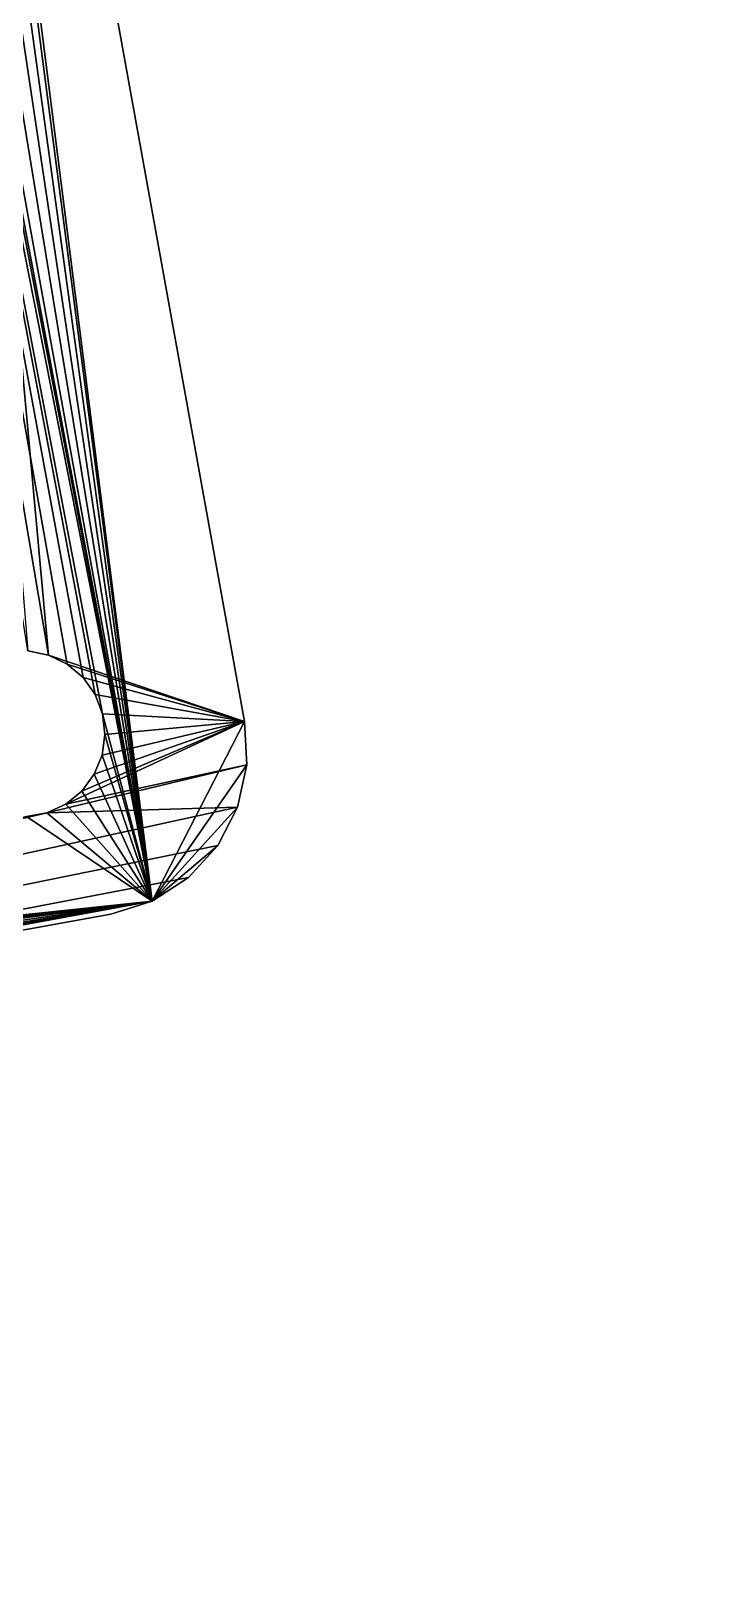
# Model space of a CAD drawing. Header units: millimetres. Extents: x 181 to 425, y 159 to 1094.
# Drawn here: x 324.81 to 336.88, y 265.36 to 293.48 of the extents above; entities that cross this region are included whole.
import ezdxf

# ---------------------------------------------------------------- set-up
doc = ezdxf.new("R2010")
doc.units = ezdxf.units.MM
doc.layers.add('Tampa', color=7, linetype='Continuous', transparency=0.6)

# ---------------------------------------------------------------- blocks, each defined once
blk = doc.blocks.new('plataforma')
for points in [[(-5.398, -11.776), (-4.621, 30.121), (-4, 30.598)], [(-5.398, -11.776), (-4, 30.598), (-3.488, 27.188)], [(-5.398, -11.776), (-5.098, 29.5), (-4.621, 30.121)], [(-5.398, -11.776), (-5.398, 28.777), (-5.098, 29.5)], [(-5.398, -11.776), (-5.5, 28), (-5.398, 28.777)], [(-5.5, -11), (-5.5, -11, 2.5), (-5.5, 28)], [(-5.5, 28), (-5.5, -11, 2.5), (-5.5, 28, 2.5)], [(-5.5, -11), (-5.5, 28), (-5.398, -11.776)], [(-5.5, 28, 2.5), (-5.5, -11, 2.5), (-5.398, -11.776, 2.5)], [(-4.621, -13.121, 2.5), (-5.5, 28, 2.5), (-5.098, -12.5, 2.5)], [(-5.098, -12.5, 2.5), (-5.5, 28, 2.5), (-5.398, -11.776, 2.5)], [(-4, -13.598, 2.5), (-5.5, 28, 2.5), (-4.621, -13.121, 2.5)], [(-3.488, -10.188, 2.5), (-5.5, 28, 2.5), (-4, -13.598, 2.5)], [(-3.488, -10.188, 2.5), (-3.488, -9.812, 2.5), (-5.5, 28, 2.5)], [(-5.398, -11.776), (-3.488, 27.188), (-3.488, 26.812)], [(-3.395, 26.448), (-5.398, -11.776), (-3.488, 26.812)], [(-5.398, -11.776), (-3.395, 26.448), (-3.214, 26.118)], [(-5.398, -11.776), (-3.214, 26.118), (-2.956, 25.844)], [(-2.639, 25.643), (-5.398, -11.776), (-2.956, 25.844)], [(-5.398, -11.776), (-2.639, 25.643), (-3.488, -9.812)], [(-3.488, -10.188), (-5.398, -11.776), (-3.488, -9.812)], [(-3.488, -10.188, 2.5), (-3.488, -10.188), (-3.488, -9.812)], [(-3.488, -9.812, 2.5), (-3.488, -10.188, 2.5), (-3.488, -9.812)], [(-5.398, -11.776), (-3.488, -10.188), (-3.395, -10.552)], [(-3.276, -13.898, 2.5), (-3.488, -10.188, 2.5), (-4, -13.598, 2.5)], [(-3.395, -10.552, 2.5), (-3.488, -10.188, 2.5), (-3.276, -13.898, 2.5)], [(-3.395, -10.552), (-3.488, -10.188), (-3.488, -10.188, 2.5)], [(-3.395, -10.552, 2.5), (-3.395, -10.552), (-3.488, -10.188, 2.5)], [(35.044, -11.156), (-0.686, -10.723), (-0.547, -10.373)], [(36.5, -14, 2.5), (-0.547, -10.373, 2.5), (-0.686, -10.723, 2.5)], [(-0.686, -10.723), (-0.686, -10.723, 2.5), (-0.547, -10.373)], [(-0.547, -10.373), (-0.686, -10.723, 2.5), (-0.547, -10.373, 2.5)], [(-5.398, -11.776), (-3.395, -10.552), (-3.214, -10.882)], [(-3.214, -10.882, 2.5), (-3.395, -10.552, 2.5), (-2.5, -14, 2.5)], [(-2.5, -14, 2.5), (-3.395, -10.552, 2.5), (-3.276, -13.898, 2.5)], [(-3.214, -10.882), (-3.395, -10.552), (-3.395, -10.552, 2.5)], [(-3.214, -10.882, 2.5), (-3.214, -10.882), (-3.395, -10.552, 2.5)], [(-5.398, -11.776), (-3.214, -10.882), (-2.956, -11.156)], [(-2.956, -11.156, 2.5), (-3.214, -10.882, 2.5), (-2.5, -14, 2.5)], [(-2.956, -11.156), (-3.214, -10.882), (-3.214, -10.882, 2.5)], [(-2.956, -11.156, 2.5), (-2.956, -11.156), (-3.214, -10.882, 2.5)], [(36.5, -14, 2.5), (-0.686, -10.723, 2.5), (-2.5, -14, 2.5)], [(-0.686, -10.723, 2.5), (-0.907, -11.027, 2.5), (-2.5, -14, 2.5)], [(35.044, -11.156), (-0.907, -11.027), (-0.686, -10.723)], [(-0.907, -11.027), (-0.907, -11.027, 2.5), (-0.686, -10.723)], [(-0.686, -10.723), (-0.907, -11.027, 2.5), (-0.686, -10.723, 2.5)], [(-5.5, -11), (-5.398, -11.776), (-5.5, -11, 2.5)], [(-5.5, -11, 2.5), (-5.398, -11.776), (-5.398, -11.776, 2.5)], [(-5.398, -11.776), (-2.956, -11.156), (-2.639, -11.357)], [(35.044, -11.156), (-5.398, -11.776), (-1.906, -11.497)], [(-5.398, -11.776), (35.044, -11.156), (35.361, -11.357)], [(-2.639, -11.357, 2.5), (-2.956, -11.156, 2.5), (-2.5, -14, 2.5)], [(-2.956, -11.156), (-2.956, -11.156, 2.5), (-2.639, -11.357)], [(-2.639, -11.357), (-2.956, -11.156, 2.5), (-2.639, -11.357, 2.5)], [(-0.907, -11.027, 2.5), (-1.196, -11.267, 2.5), (-2.5, -14, 2.5)], [(35.044, -11.156), (-1.906, -11.497), (-1.536, -11.427)], [(35.044, -11.156), (-1.536, -11.427), (-1.196, -11.267)], [(35.044, -11.156), (-1.196, -11.267), (-0.907, -11.027)], [(-1.196, -11.267), (-1.196, -11.267, 2.5), (-0.907, -11.027)], [(-0.907, -11.027), (-1.196, -11.267, 2.5), (-0.907, -11.027, 2.5)], [(-5.398, -11.776), (-2.639, -11.357), (-2.281, -11.473)], [(-5.398, -11.776), (35.361, -11.357), (35.719, -11.473)], [(-5.398, -11.776), (-2.281, -11.473), (-1.906, -11.497)], [(-5.398, -11.776), (35.719, -11.473), (39.398, -11.776)], [(-2.281, -11.473, 2.5), (-2.639, -11.357, 2.5), (-2.5, -14, 2.5)], [(-2.639, -11.357), (-2.639, -11.357, 2.5), (-2.281, -11.473)], [(-2.281, -11.473), (-2.639, -11.357, 2.5), (-2.281, -11.473, 2.5)], [(-1.196, -11.267, 2.5), (-1.536, -11.427, 2.5), (-2.5, -14, 2.5)], [(-1.536, -11.427, 2.5), (-1.906, -11.497, 2.5), (-2.5, -14, 2.5)], [(-1.906, -11.497, 2.5), (-2.281, -11.473, 2.5), (-2.5, -14, 2.5)], [(-2.281, -11.473), (-2.281, -11.473, 2.5), (-1.906, -11.497)], [(-1.906, -11.497), (-2.281, -11.473, 2.5), (-1.906, -11.497, 2.5)], [(-1.906, -11.497), (-1.906, -11.497, 2.5), (-1.536, -11.427)], [(-1.536, -11.427), (-1.906, -11.497, 2.5), (-1.536, -11.427, 2.5)], [(-1.536, -11.427), (-1.536, -11.427, 2.5), (-1.196, -11.267)], [(-1.196, -11.267), (-1.536, -11.427, 2.5), (-1.196, -11.267, 2.5)], [(-5.398, -11.776), (39.398, -11.776), (39.098, -12.5)], [(-5.398, -11.776), (39.098, -12.5), (38.621, -13.121)], [(-5.398, -11.776), (38.621, -13.121), (38, -13.598)], [(-5.398, -11.776), (38, -13.598), (37.277, -13.898)], [(-5.398, -11.776), (37.277, -13.898), (36.5, -14)], [(-5.398, -11.776), (36.5, -14), (-2.5, -14)], [(-5.398, -11.776), (-2.5, -14), (-3.276, -13.898)], [(-5.398, -11.776), (-3.276, -13.898), (-4, -13.598)], [(-5.398, -11.776), (-4, -13.598), (-4.621, -13.121)], [(-5.398, -11.776), (-4.621, -13.121), (-5.098, -12.5)], [(-5.398, -11.776), (-5.098, -12.5), (-5.398, -11.776, 2.5)], [(-5.398, -11.776, 2.5), (-5.098, -12.5), (-5.098, -12.5, 2.5)], [(-5.098, -12.5), (-4.621, -13.121), (-5.098, -12.5, 2.5)], [(-5.098, -12.5, 2.5), (-4.621, -13.121), (-4.621, -13.121, 2.5)], [(-4.621, -13.121, 2.5), (-4.621, -13.121), (-4, -13.598)], [(-4, -13.598, 2.5), (-4.621, -13.121, 2.5), (-4, -13.598)], [(-4, -13.598, 2.5), (-4, -13.598), (-3.276, -13.898)], [(-3.276, -13.898, 2.5), (-4, -13.598, 2.5), (-3.276, -13.898)], [(-3.276, -13.898, 2.5), (-3.276, -13.898), (-2.5, -14)], [(-2.5, -14, 2.5), (-3.276, -13.898, 2.5), (-2.5, -14)], [(-2.5, -14, 2.5), (-2.5, -14), (36.5, -14)], [(36.5, -14, 2.5), (-2.5, -14, 2.5), (36.5, -14)]]:
    blk.add_3dface(points)

msp = doc.modelspace()

# ---------------------------------------------------------------- linework, layer by layer
msp.add_arc((303.223, 280.963), 122, 340.38267, 79.7819)

# ---------------------------------------------------------------- block references
at = {"layer": 'Tampa', "rotation": 100.2643677335608}
msp.add_blockref('plataforma', (314.447, 280.963, 28), dxfattribs=at)

doc.saveas('drawing.dxf')
